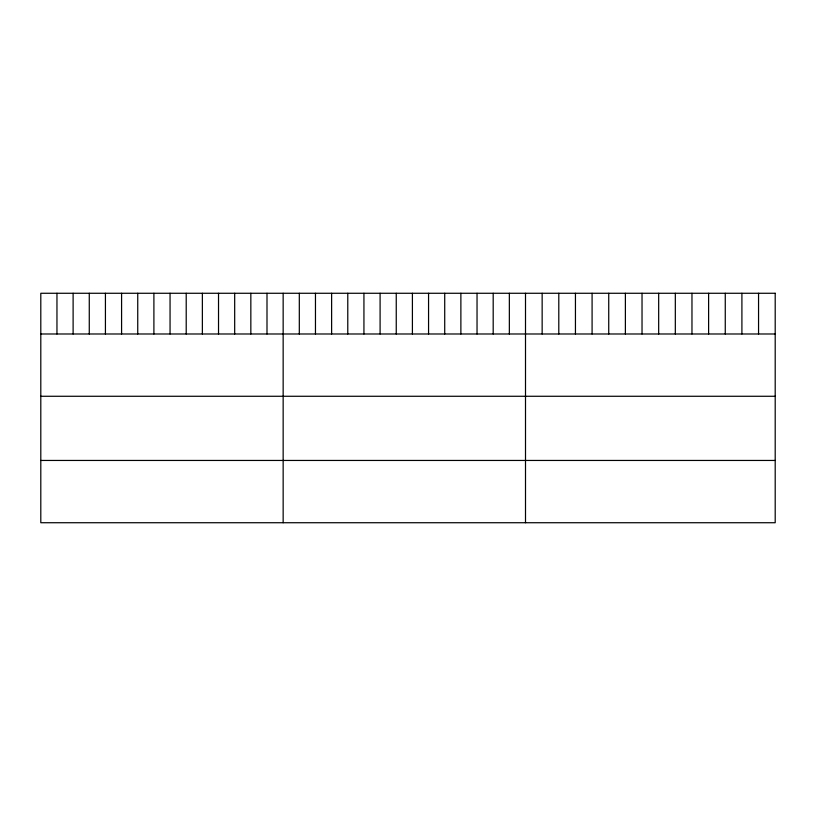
<?xml version="1.0" encoding="UTF-8"?>
<svg xmlns="http://www.w3.org/2000/svg" width="816" height="816" viewBox="0 0 816 816"><rect width="100%" height="100%" fill="white"/><g stroke="black" fill="none" stroke-linecap="round" stroke-linejoin="round"><path stroke-width="1.22" d="M40.8 333.989L775.2 333.989M40.8 396.27L775.2 396.27M40.8 460.448L775.2 460.448M758.554 293.27L758.554 333.989M741.907 293.27L741.907 333.989M725.261 293.27L725.261 333.989M708.614 293.27L708.614 333.989M691.968 293.27L691.968 333.989M675.322 293.27L675.322 333.989M658.675 293.27L658.675 333.989M642.029 293.27L642.029 333.989M625.382 293.27L625.382 333.989M608.736 293.27L608.736 333.989M592.09 293.27L592.09 333.989M575.443 293.27L575.443 333.989M558.797 293.27L558.797 333.989M542.15 293.27L542.15 333.989M525.504 293.27L525.504 522.73M509.347 293.27L509.347 333.989M493.19 293.27L493.19 333.989M477.034 293.27L477.034 333.989M460.877 293.27L460.877 333.989M444.72 293.27L444.72 333.989M428.563 293.27L428.563 333.989M412.406 293.27L412.406 333.989M396.25 293.27L396.25 333.989M380.093 293.27L380.093 333.989M363.936 293.27L363.936 333.989M347.779 293.27L347.779 333.989M331.622 293.27L331.622 333.989M315.466 293.27L315.466 333.989M299.309 293.27L299.309 333.989M283.152 293.27L283.152 522.73M266.995 293.27L266.995 333.989M250.838 293.27L250.838 333.989M234.682 293.27L234.682 333.989M218.525 293.27L218.525 333.989M202.368 293.27L202.368 333.989M186.211 293.27L186.211 333.989M170.054 293.27L170.054 333.989M153.898 293.27L153.898 333.989M137.741 293.27L137.741 333.989M121.584 293.27L121.584 333.989M105.427 293.27L105.427 333.989M89.27 293.27L89.27 333.989M73.114 293.27L73.114 333.989M56.957 293.27L56.957 333.989M775.2 293.27L40.8 293.27L40.8 522.73L775.2 522.73L775.2 293.27"/></g></svg>
